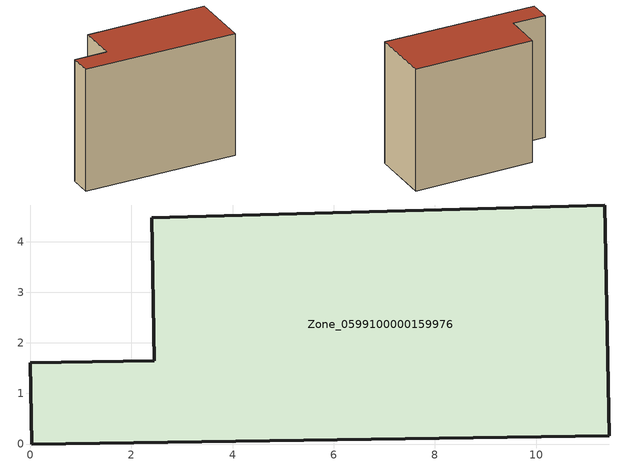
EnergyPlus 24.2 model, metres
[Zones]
Zone_0599100000159976
 floor ground (C_G): 11.45,0.16 0.03,0 0,1.6 2.45,1.64 2.4,4.47 11.35,4.72 z0
 wall outside (C_F): 0.03,0 11.45,0.16 11.35,4.72 2.4,4.47 2.45,1.64 0,1.6 0.03,0 z0:9.32
 roof outside (C_R): 0,1.6 0.03,0 11.45,0.16 11.35,4.72 2.4,4.47 2.45,1.64 z9.32
[BUILDING]
Pand.0599100000159976: North Axis=0; Terrain=City; Loads Convergence Tolerance Value=0.04; Temperature Convergence Tolerance Value=0.4; Solar Distribution=FullExterior; Maximum Number of Warmup Days=25; Minimum Number of Warmup Days=1
[Site:Location]
Rotterdam.The.Hague.AP_ZH_NLD Design_Conditions: Latitude=51.96; Longitude=4.45; Time Zone=1; Elevation=-4.5
[SITE:GROUNDTEMPERATURE:BUILDINGSURFACE]
18, 18, 18, 18, 18, 18, 18, 18, 18, 18, 18, 18
[MATERIAL] Thermal Absorptance=0.9; Solar Absorptance=0.7; Visible Absorptance=0.7
Name | Roughness | Thickness | Conductivity | Density | Specific Heat
G.TI.1946 | MediumSmooth | 0.15 | 1 | 540 | 1210
F.TI.1946 | Rough | 0.3 | 0.857143 | 1920 | 840
R.TI.1946 | MediumRough | 0.2 | 0.1 | 1500 | 1000
[CONSTRUCTION]
C_G: G.TI.1946
C_F: F.TI.1946
C_R: R.TI.1946
[ZONE]
Zone_0599100000159976: Type=1; Multiplier=1; Ceiling Height=Autocalculate; Volume=Autocalculate; Floor Area=autocalculate; Part of Total Floor Area=Yes
[ZONEINFILTRATION:DESIGNFLOWRATE]
Infil_Zone_0599100000159976: Zone or ZoneList or Space or SpaceList=Zone_0599100000159976; Schedule=AlwaysOn; Design Flow Rate Calculation Method=Flow/Area; Flow Rate per Floor Area=0.003; Constant Term Coefficient=1; Temperature Term Coefficient=0; Velocity Term Coefficient=0; Velocity Squared Term Coefficient=0
[HVACTEMPLATE:ZONE:IDEALLOADSAIRSYSTEM]
Zone_0599100000159976: Maximum Heating Supply Air Temperature=50; Minimum Cooling Supply Air Temperature=13; Maximum Heating Supply Air Humidity Ratio=0.0156; Minimum Cooling Supply Air Humidity Ratio=0.0077; Heating Limit=NoLimit; Cooling Limit=NoLimit; Dehumidification Control Type=ConstantSensibleHeatRatio; Cooling Sensible Heat Ratio=0.7; Dehumidification Setpoint=60; Humidification Control Type=None; Humidification Setpoint=30; Outdoor Air Method=None; Outdoor Air Flow Rate per Person=0.00944; Outdoor Air Flow Rate per Zone Floor Area=0; Outdoor Air Flow Rate per Zone=0; Demand Controlled Ventilation Type=None; Outdoor Air Economizer Type=NoEconomizer; Heat Recovery Type=None; Sensible Heat Recovery Effectiveness=0.7; Latent Heat Recovery Effectiveness=0.65
[ZONECONTROL:THERMOSTAT]
ThermostatControl_Zone_0599100000159976: Zone or ZoneList=Zone_0599100000159976; Control Type Schedule=DualSetpointControlType; Control 1=Thermostat_Zone_0599100000159976; Temperature Difference Between Cutout And Setpoint=0
[THERMOSTATSETPOINT:DUALSETPOINT]
Thermostat_Zone_0599100000159976: Heating Setpoint Temperature Schedule=HeatingSetpoint_Zone_0599100000159976; Cooling Setpoint Temperature Schedule=CoolingSetpoint_Zone_0599100000159976
[SCHEDULE:COMPACT]
HeatingSetpoint_Zone_0599100000159976: Through: 12/31, For: AllDays, Until: 24:00, 21
CoolingSetpoint_Zone_0599100000159976: Through: 12/31, For: AllDays, Until: 24:00, 24
DualSetpointControlType: Through: 12/31, For: AllDays, Until: 24:00, 4
AlwaysOn: Through: 12/31, For: AllDays, Until: 24:00, 1
